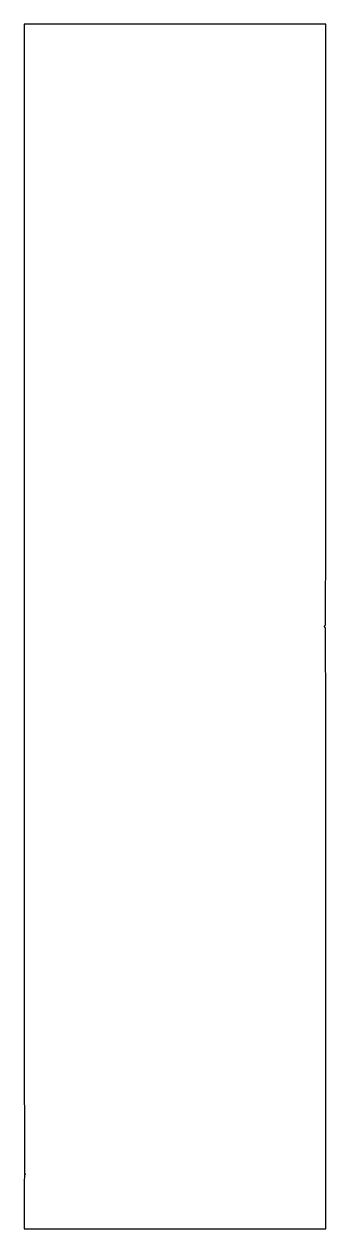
# Model space of a CAD drawing. Extents: x 0 to 485, y 0 to 1938.
import ezdxf

# ---------------------------------------------------------------- set-up
doc = ezdxf.new("R2010")
doc.units = 0

msp = doc.modelspace()

# ---------------------------------------------------------------- linework, layer by layer
msp.add_lwpolyline([(0, 1013.583333, 0.000051), (0.04949, 532.480932, 0.000286), (0.250496, 274.299769, 0.000009), (0.503204, 89.754156, 0.291017), (1.25, 88.583333, -0.029131), (1.85747, 88.255505, -0.260055), (2, 88, -0.260055), (1.85747, 87.744495, -0.029131), (1.25, 87.416667, 0.28009), (0.558113, 86.378795, 0.003349), (0.260557, 77.904926, 0.005891), (0.05326, 65.433171, 0.00121), (0, 43.416667), (0, 0), (242.5, 0), (485, 0), (485, 483.5, 0.000134), (484.942819, 697.331074, 0.000383), (484.749483, 845.875, 0.000008), (484.497947, 966.503099, 0.413598), (484, 967, -0.191087), (483.618118, 967.151477, -0.088204), (483.29375, 967.5875, -0.068025), (483.073693, 968.234582, -0.048028), (483, 969, -0.048028), (483.073693, 969.765418, -0.068025), (483.29375, 970.4125, -0.088204), (483.618118, 970.848523, -0.191087), (484, 971, 0.413598), (484.497947, 971.496901, 0.000008), (484.749483, 1092.125, 0.000383), (484.942819, 1240.668926, 0.000134), (485, 1454.5), (485, 1938), (242.5, 1938), (0, 1938)], format="xyb", close=True)

doc.saveas('drawing.dxf')
